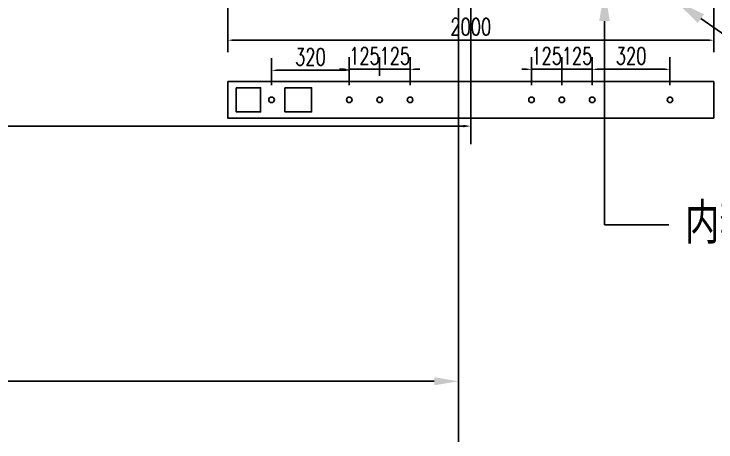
# Model space of a CAD drawing. Header units: millimetres. Extents: x -2430464 to 225692, y -180 to 1805330.
# Drawn here: x -669585 to -666696, y 488756 to 490518 of the extents above; entities that cross this region are included whole.
import ezdxf
from ezdxf import colors
from ezdxf.entities.mleader import LeaderData, LeaderLine
from ezdxf.math import Vec2, Vec3

# ---------------------------------------------------------------- set-up
doc = ezdxf.new("R2010")
doc.units = ezdxf.units.MM
doc.header["$LTSCALE"] = 1000
doc.layers.get('0').update_dxf_attribs({"linetype": 'CONTINUOUS'})
doc.layers.get('DEFPOINTS').update_dxf_attribs({"linetype": 'CONTINUOUS'})
doc.layers.add('成片房屋', color=1, linetype='CONTINUOUS', lineweight=0)
doc.layers.add('方管150X150X12', color=3, linetype='CONTINUOUS')
doc.styles.get("Standard").update_dxf_attribs({"font": 'tssdeng.shx', "width": 0.7, "bigfont": 'hztxt.shx'})
doc.styles.add('STANDARD_T3', font='simplex.shx', dxfattribs={"width": 0.7, "bigfont": 'gbcbig.shx'})
doc.dimstyles.new('W&&100', dxfattribs={"dimtxt": 350, "dimasz": 100, "dimexe": 250, "dimexo": 300, "dimgap": 100, "dimtad": 1, "dimdec": 0, "dimzin": 0, "dimdsep": 46, "dimtxsty": 'STANDARD_T3', "dimcen": 0.09, "dimclrd": 1, "dimclre": 1, "dimclrt": 7, "dimazin": 2, "dimtfac": 1, "dimtdec": 0, "dimtix": 1, "dimtmove": 2, "dimatfit": 3, "dimfxl": 0, "dimtolj": 1, "dimtzin": 0, "dimarcsym": 0})
doc.dimstyles.new('W&&20', dxfattribs={"dimtxt": 70, "dimasz": 20, "dimexe": 50, "dimexo": 60, "dimgap": 20, "dimtad": 1, "dimdec": 0, "dimzin": 0, "dimdsep": 46, "dimtxsty": 'STANDARD_T3', "dimcen": 0.09, "dimclrd": 1, "dimclre": 1, "dimclrt": 7, "dimazin": 2, "dimtfac": 1, "dimtdec": 0, "dimtix": 1, "dimtmove": 2, "dimatfit": 3, "dimfxl": 0, "dimtolj": 1, "dimtzin": 0, "dimarcsym": 0})
doc.dimstyles.new('W&&30', dxfattribs={"dimtxt": 105, "dimasz": 30, "dimexe": 75, "dimexo": 90, "dimgap": 30, "dimtad": 1, "dimdec": 0, "dimzin": 0, "dimdsep": 46, "dimtxsty": 'STANDARD_T3', "dimcen": 0.09, "dimclrd": 1, "dimclre": 1, "dimclrt": 7, "dimazin": 2, "dimtfac": 1, "dimtdec": 0, "dimtix": 1, "dimtmove": 2, "dimatfit": 3, "dimfxl": 0, "dimtolj": 1, "dimtzin": 0, "dimarcsym": 0})

# ---------------------------------------------------------------- blocks, each defined once
blk = doc.blocks.new('*D2891')
at = {"layer": 'DEFPOINTS', "color": 0, "transparency": 16777216}
for p in [(-667704.8, 491908.1), (-680704.8, 490621.9), (-680704.8, 490056.4)]:
    blk.add_point(p, dxfattribs=at)
at = {"layer": '成片房屋', "color": 1, "lineweight": -2, "transparency": 16777216}
for p, q in [((-667704.8, 491818.1), (-667704.8, 489981.4)), ((-680704.8, 490531.9), (-680704.8, 489981.4)), ((-667734.8, 490056.4), (-680674.8, 490056.4))]:
    blk.add_line(p, q, dxfattribs=at)
at = {"layer": '成片房屋', "color": 1, "transparency": 16777216}
for points in [[(-680674.8, 490061.4), (-680674.8, 490051.4), (-680704.8, 490056.4)], [(-667734.8, 490061.4), (-667734.8, 490051.4), (-667704.8, 490056.4)]]:
    blk.add_solid(points, dxfattribs=at)
at = {"layer": '成片房屋', "color": 7, "transparency": 16777216, "insert": (-674204.8, 490138.9), "char_height": 105, "attachment_point": 5, "style": 'STANDARD_T3'}
blk.add_mtext('\\A1;13000', dxfattribs=at)
blk = doc.blocks.new('*D3030')
at = {"layer": 'DEFPOINTS', "color": 0, "transparency": 16777216}
for p in [(-668704.8, 490621.1), (-666704.8, 490608.1), (-666704.8, 490410.1)]:
    blk.add_point(p, dxfattribs=at)
at = {"layer": '方管150X150X12', "color": 1, "lineweight": -2, "transparency": 16777216}
for p, q in [((-668704.8, 490561.1), (-668704.8, 490360.1)), ((-666704.8, 490548.1), (-666704.8, 490360.1)), ((-668684.8, 490410.1), (-666724.8, 490410.1))]:
    blk.add_line(p, q, dxfattribs=at)
at = {"layer": '方管150X150X12', "color": 1, "transparency": 16777216}
for points in [[(-668684.8, 490413.4), (-668684.8, 490406.7), (-668704.8, 490410.1)], [(-666724.8, 490413.4), (-666724.8, 490406.7), (-666704.8, 490410.1)]]:
    blk.add_solid(points, dxfattribs=at)
at = {"layer": '方管150X150X12', "color": 7, "transparency": 16777216, "insert": (-667704.8, 490465.1), "char_height": 70, "attachment_point": 5, "style": 'STANDARD_T3'}
blk.add_mtext('\\A1;2000', dxfattribs=at)
blk = doc.blocks.new('*D3031')
at = {"layer": 'DEFPOINTS', "color": 0, "transparency": 16777216}
for p in [(-668079.8, 490290.2), (-668079.8, 490203.1), (-668204.8, 490164.6)]:
    blk.add_point(p, dxfattribs=at)
at = {"layer": '方管150X150X12', "color": 1, "lineweight": -2, "transparency": 16777216}
for p, q in [((-668204.8, 490224.6), (-668204.8, 490340.2)), ((-668079.8, 490263.1), (-668079.8, 490340.2)), ((-668224.8, 490290.2), (-668244.8, 490290.2)), ((-668204.8, 490290.2), (-668079.8, 490290.2)), ((-668059.8, 490290.2), (-668039.8, 490290.2))]:
    blk.add_line(p, q, dxfattribs=at)
at = {"layer": '方管150X150X12', "color": 1, "transparency": 16777216}
for points in [[(-668224.8, 490293.5), (-668224.8, 490286.8), (-668204.8, 490290.2)], [(-668059.8, 490293.5), (-668059.8, 490286.8), (-668079.8, 490290.2)]]:
    blk.add_solid(points, dxfattribs=at)
at = {"layer": '方管150X150X12', "color": 7, "transparency": 16777216, "insert": (-668142.3, 490345.2), "char_height": 70, "attachment_point": 5, "style": 'STANDARD_T3'}
blk.add_mtext('\\A1;125', dxfattribs=at)
blk = doc.blocks.new('*D3032')
at = {"layer": 'DEFPOINTS', "color": 0, "transparency": 16777216}
for p in [(-668204.8, 490286), (-668524.8, 490164.6), (-668204.8, 490164.6)]:
    blk.add_point(p, dxfattribs=at)
at = {"layer": '方管150X150X12', "color": 1, "lineweight": -2, "transparency": 16777216}
for p, q in [((-668524.8, 490224.6), (-668524.8, 490336)), ((-668204.8, 490224.6), (-668204.8, 490336)), ((-668504.8, 490286), (-668224.8, 490286))]:
    blk.add_line(p, q, dxfattribs=at)
at = {"layer": '方管150X150X12', "color": 1, "transparency": 16777216}
for points in [[(-668504.8, 490289.3), (-668504.8, 490282.7), (-668524.8, 490286)], [(-668224.8, 490289.3), (-668224.8, 490282.7), (-668204.8, 490286)]]:
    blk.add_solid(points, dxfattribs=at)
at = {"layer": '方管150X150X12', "color": 7, "transparency": 16777216, "insert": (-668364.8, 490341), "char_height": 70, "attachment_point": 5, "style": 'STANDARD_T3'}
blk.add_mtext('\\A1;320', dxfattribs=at)
blk = doc.blocks.new('*D3033')
at = {"layer": 'DEFPOINTS', "color": 0, "transparency": 16777216}
for p in [(-667954.8, 490290.2), (-668079.8, 490203.1), (-667954.8, 490164.6)]:
    blk.add_point(p, dxfattribs=at)
at = {"layer": '方管150X150X12', "color": 1, "lineweight": -2, "transparency": 16777216}
for p, q in [((-668079.8, 490263.1), (-668079.8, 490340.2)), ((-667954.8, 490224.6), (-667954.8, 490340.2)), ((-668099.8, 490290.2), (-668119.8, 490290.2)), ((-668079.8, 490290.2), (-667954.8, 490290.2)), ((-667934.8, 490290.2), (-667914.8, 490290.2))]:
    blk.add_line(p, q, dxfattribs=at)
at = {"layer": '方管150X150X12', "color": 1, "transparency": 16777216}
for points in [[(-668099.8, 490293.5), (-668099.8, 490286.8), (-668079.8, 490290.2)], [(-667934.8, 490293.5), (-667934.8, 490286.8), (-667954.8, 490290.2)]]:
    blk.add_solid(points, dxfattribs=at)
at = {"layer": '方管150X150X12', "color": 7, "transparency": 16777216, "insert": (-668017.3, 490345.2), "char_height": 70, "attachment_point": 5, "style": 'STANDARD_T3'}
blk.add_mtext('\\A1;125', dxfattribs=at)
blk = doc.blocks.new('*D3041')
at = {"layer": 'DEFPOINTS', "color": 0, "transparency": 16777216}
for p in [(-667329.8, 490290.2), (-667454.8, 490164.6), (-667329.8, 490164.6)]:
    blk.add_point(p, dxfattribs=at)
at = {"layer": '方管150X150X12', "color": 1, "lineweight": -2, "transparency": 16777216}
for p, q in [((-667454.8, 490224.6), (-667454.8, 490340.2)), ((-667329.8, 490224.6), (-667329.8, 490340.2)), ((-667474.8, 490290.2), (-667494.8, 490290.2)), ((-667454.8, 490290.2), (-667329.8, 490290.2)), ((-667309.8, 490290.2), (-667289.8, 490290.2))]:
    blk.add_line(p, q, dxfattribs=at)
at = {"layer": '方管150X150X12', "color": 1, "transparency": 16777216}
for points in [[(-667474.8, 490293.5), (-667474.8, 490286.8), (-667454.8, 490290.2)], [(-667309.8, 490293.5), (-667309.8, 490286.8), (-667329.8, 490290.2)]]:
    blk.add_solid(points, dxfattribs=at)
at = {"layer": '方管150X150X12', "color": 7, "transparency": 16777216, "insert": (-667392.3, 490345.2), "char_height": 70, "attachment_point": 5, "style": 'STANDARD_T3'}
blk.add_mtext('\\A1;125', dxfattribs=at)
blk = doc.blocks.new('*D3042')
at = {"layer": 'DEFPOINTS', "color": 0, "transparency": 16777216}
for p in [(-667204.8, 490290.2), (-667329.8, 490164.6), (-667204.8, 490164.6)]:
    blk.add_point(p, dxfattribs=at)
at = {"layer": '方管150X150X12', "color": 1, "lineweight": -2, "transparency": 16777216}
for p, q in [((-667329.8, 490224.6), (-667329.8, 490340.2)), ((-667204.8, 490224.6), (-667204.8, 490340.2)), ((-667349.8, 490290.2), (-667369.8, 490290.2)), ((-667329.8, 490290.2), (-667204.8, 490290.2)), ((-667184.8, 490290.2), (-667164.8, 490290.2))]:
    blk.add_line(p, q, dxfattribs=at)
at = {"layer": '方管150X150X12', "color": 1, "transparency": 16777216}
for points in [[(-667349.8, 490293.5), (-667349.8, 490286.8), (-667329.8, 490290.2)], [(-667184.8, 490293.5), (-667184.8, 490286.8), (-667204.8, 490290.2)]]:
    blk.add_solid(points, dxfattribs=at)
at = {"layer": '方管150X150X12', "color": 7, "transparency": 16777216, "insert": (-667267.3, 490345.2), "char_height": 70, "attachment_point": 5, "style": 'STANDARD_T3'}
blk.add_mtext('\\A1;125', dxfattribs=at)
blk = doc.blocks.new('*D3043')
at = {"layer": 'DEFPOINTS', "color": 0, "transparency": 16777216}
for p in [(-666884.8, 490290.2), (-667204.8, 490164.6), (-666884.8, 490164.6)]:
    blk.add_point(p, dxfattribs=at)
at = {"layer": '方管150X150X12', "color": 1, "lineweight": -2, "transparency": 16777216}
for p, q in [((-667204.8, 490224.6), (-667204.8, 490340.2)), ((-666884.8, 490224.6), (-666884.8, 490340.2)), ((-667184.8, 490290.2), (-666904.8, 490290.2))]:
    blk.add_line(p, q, dxfattribs=at)
at = {"layer": '方管150X150X12', "color": 1, "transparency": 16777216}
for points in [[(-667184.8, 490293.5), (-667184.8, 490286.8), (-667204.8, 490290.2)], [(-666904.8, 490293.5), (-666904.8, 490286.8), (-666884.8, 490290.2)]]:
    blk.add_solid(points, dxfattribs=at)
at = {"layer": '方管150X150X12', "color": 7, "transparency": 16777216, "insert": (-667044.8, 490345.2), "char_height": 70, "attachment_point": 5, "style": 'STANDARD_T3'}
blk.add_mtext('\\A1;320', dxfattribs=at)
blk = doc.blocks.new('*D3143')
at = {"color": 1, "lineweight": -2, "transparency": 16777216}
for p, q in [((-679854.8, 491458.1), (-679854.8, 488755.7)), ((-667754.8, 491458.1), (-667754.8, 488755.7)), ((-679754.8, 489005.7), (-667854.8, 489005.7))]:
    blk.add_line(p, q, dxfattribs=at)
at = {"color": 1, "transparency": 16777216}
for points in [[(-679754.8, 489022.4), (-679754.8, 488989.1), (-679854.8, 489005.7)], [(-667854.8, 489022.4), (-667854.8, 488989.1), (-667754.8, 489005.7)]]:
    blk.add_solid(points, dxfattribs=at)
at = {"layer": 'DEFPOINTS', "color": 0, "transparency": 16777216}
for p in [(-679854.8, 491758.1), (-667754.8, 491758.1), (-667754.8, 489005.7)]:
    blk.add_point(p, dxfattribs=at)
at = {"color": 7, "transparency": 16777216, "insert": (-673804.8, 489280.7), "char_height": 350, "attachment_point": 5, "style": 'STANDARD_T3'}
blk.add_mtext('\\A1;12100', dxfattribs=at)

msp = doc.modelspace()

# ---------------------------------------------------------------- linework, layer by layer
at = {"layer": '方管150X150X12'}
for points in [[(-668704.81, 490239.56), (-666704.81, 490239.56), (-666704.81, 490089.56), (-668704.81, 490089.56)], [(-668669.81, 490214.56), (-668569.81, 490214.56), (-668569.81, 490114.56), (-668669.81, 490114.56)], [(-668469.81, 490214.56), (-668359.94, 490214.56), (-668359.94, 490114.56), (-668469.81, 490114.56)]]:
    msp.add_lwpolyline(points, close=True, dxfattribs=at)
for centre in [(-668524.81, 490164.56), (-668204.81, 490164.56), (-668079.81, 490164.56), (-667954.81, 490164.56), (-667454.81, 490164.56), (-667329.81, 490164.56), (-667204.81, 490164.56), (-666884.81, 490164.56)]:
    msp.add_circle(centre, 11.5, dxfattribs=at)

# ---------------------------------------------------------------- dimensions: what is measured, and where the dimension line sits
dim = msp.add_linear_dim(base=(-667754.81, 489005.72), p1=(-679854.81, 491758.13), p2=(-667754.81, 491758.13), dimstyle='W&&100')
dim.commit()
dim.dimension.update_dxf_attribs({"geometry": '*D3143', "text_midpoint": (-673804.81, 489280.72)})
at = {"layer": '成片房屋', "color": 1}
dim = msp.add_linear_dim(base=(-680704.81, 490056.41), p1=(-667704.81, 491908.13), p2=(-680704.81, 490621.9), dimstyle='W&&30', dxfattribs=at)
dim.commit()
dim.dimension.update_dxf_attribs({"geometry": '*D2891', "text_midpoint": (-674204.81, 490138.91)})
at = {"layer": '方管150X150X12'}
for base, p1, p2, picture, middle in [((-666704.81, 490410.07), (-668704.81, 490621.13), (-666704.81, 490608.13), '*D3030', (-667704.81, 490465.07)), ((-668204.81, 490285.99), (-668524.81, 490164.56), (-668204.81, 490164.56), '*D3032', (-668364.81, 490340.99)), ((-668079.81, 490290.17), (-668204.81, 490164.56), (-668079.81, 490203.06), '*D3031', (-668142.31, 490345.17)), ((-667954.81, 490290.17), (-668079.81, 490203.06), (-667954.81, 490164.56), '*D3033', (-668017.31, 490345.17)), ((-667329.81, 490290.17), (-667454.81, 490164.56), (-667329.81, 490164.56), '*D3041', (-667392.31, 490345.17)), ((-667204.81, 490290.17), (-667329.81, 490164.56), (-667204.81, 490164.56), '*D3042', (-667267.31, 490345.17)), ((-666884.81, 490290.17), (-667204.81, 490164.56), (-666884.81, 490164.56), '*D3043', (-667044.81, 490345.17))]:
    dim = msp.add_linear_dim(base=base, p1=p1, p2=p2, dimstyle='W&&20', dxfattribs=at)
    dim.commit()
    dim.dimension.update_dxf_attribs({"geometry": picture, "text_midpoint": middle})

# ---------------------------------------------------------------- leaders
at = {"color": 3}
ml = msp.add_multileader_mtext('Standard', dxfattribs=at)
ml.set_content('{\\fSimSun|b0|i0|c134|p34;内套方管}', color=3)
ml.set_leader_properties()
ml.build(insert=Vec2(0, 0))
ml.multileader.update_dxf_attribs({"dogleg_length": 265.42, "arrow_head_size": 132.71})
ctx = ml.context
ctx.base_point, ctx.char_height, ctx.arrow_head_size, ctx.landing_gap_size, ctx.plane_origin = Vec3(-665435.6, 489663.45), 147.456, 132.71, 66.36, Vec3(-664228.7, 482309.62)
ctx.text_align_type = 2
notes = []
notes.append((ctx, [(0, (1, 1, 0), (-664478.7, 489663.45), (-1, 0), 265.42, [(0, [(-664478.7, 490634.13)], 0, [])])]))
ctx.mtext.insert, ctx.mtext.width, ctx.mtext.alignment, ctx.mtext.flow_direction = Vec3(-664810.48, 489748.65), 2317.6461, 3, 5
ml = msp.add_multileader_mtext('Standard', dxfattribs=at)
ml.set_content('{\\fSimSun|b0|i0|c134|p34;内套方管}', color=3)
ml.set_leader_properties()
ml.build(insert=Vec2(0, 0))
ml.multileader.update_dxf_attribs({"dogleg_length": 265.42, "arrow_head_size": 132.71})
ctx = ml.context
ctx.base_point, ctx.char_height, ctx.arrow_head_size, ctx.landing_gap_size, ctx.plane_origin = Vec3(-666888.86, 489650.45), 147.456, 132.71, 66.36, Vec3(-667404.28, 482296.62)
notes.append((ctx, [(0, (1, 1, 0), (-667154.28, 489650.45), (1, 0), 265.42, [(0, [(-667154.28, 490621.13)], 0, [])])]))
ctx.mtext.insert, ctx.mtext.width, ctx.mtext.flow_direction = Vec3(-666822.5, 489735.65), 2317.6461, 5
ml = msp.add_multileader_mtext('Standard', dxfattribs=at)
ml.set_content('M22x220{\\fSimSun|b0|i0|c134|p34;螺栓连接}', color=3)
ml.set_leader_properties()
ml.build(insert=Vec2(0, 0))
ml.multileader.update_dxf_attribs({"dogleg_length": 265.42, "arrow_head_size": 132.71})
ctx = ml.context
ctx.base_point, ctx.char_height, ctx.arrow_head_size, ctx.landing_gap_size, ctx.plane_origin = Vec3(-666259.73, 490337.97), 147.456, 132.71, 66.36, Vec3(-663545.93, 482737.09)
notes.append((ctx, [(0, (1, 1, 0), (-666525.15, 490337.97), (1, 0), 265.42, [(0, [(-666866.16, 490574.68)], 0, [])])]))
ctx.mtext.insert, ctx.mtext.width, ctx.mtext.flow_direction = Vec3(-666193.38, 490422.35), 1716.225, 5
for ctx, leaders in notes:
    for number, flags, end, landing, length, lines in leaders:
        leader = LeaderData()
        leader.index, (leader.has_last_leader_line, leader.has_dogleg_vector, leader.attachment_direction) = number, flags
        leader.last_leader_point, leader.dogleg_vector, leader.dogleg_length = Vec3(end), Vec3(landing), length
        for number, points, colour, breaks in lines:
            line = LeaderLine()
            line.index, line.vertices, line.color, line.breaks = number, Vec3.list(points), colors.encode_raw_color(colour), breaks
            leader.lines.append(line)
        ctx.leaders.append(leader)

doc.saveas('drawing.dxf')
